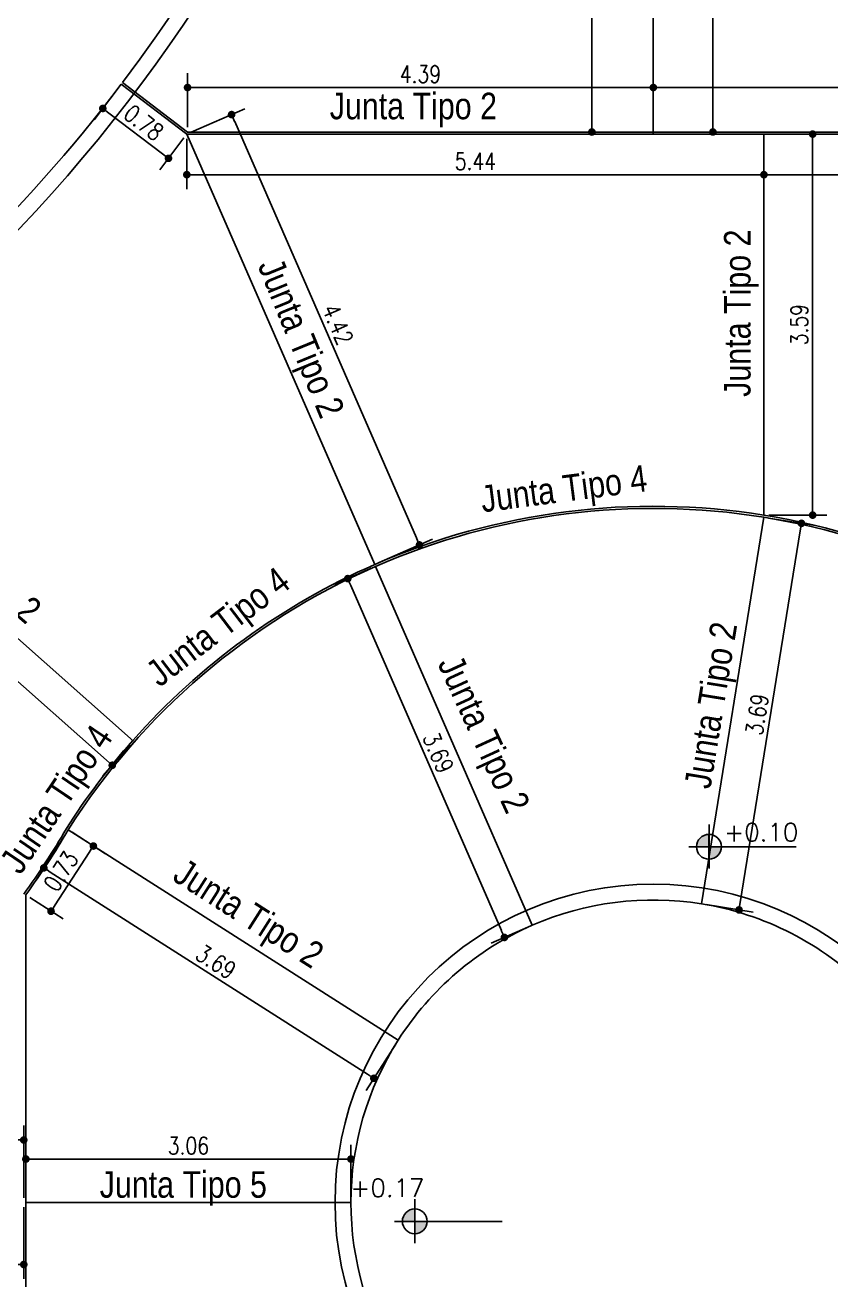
# Model space of a CAD drawing. Header units: millimetres. Extents: x 28448 to 57563, y -116865 to -58388.
# Drawn here: x 28774.42 to 28782.01, y -58458.74 to -58446.92 of the extents above; entities that cross this region are included whole.
import ezdxf

# ---------------------------------------------------------------- set-up
doc = ezdxf.new("R2010")
doc.units = ezdxf.units.MM
doc.header["$PDMODE"] = 35
doc.header["$PDSIZE"] = 0.5
doc.layers.get('DEFPOINTS').update_dxf_attribs({"color": 252, "lineweight": 5})
for name, color, linetype in [('-PA-Cotas', 4, 'Continuous'), ('-PA-Nivel Cero', 251, 'Continuous'), ('Proyecto de Pavimento', 4, 'Continuous')]:
    doc.layers.add(name, color=color, linetype=linetype)
doc.styles.add('Angosta', font='romans.shx', dxfattribs={"width": 0.8})
doc.styles.add('ARIAL', font='ARIALN.TTF')
doc.styles.add('romans', font='romans.shx')
doc.dimstyles.new('JC_1@100', dxfattribs={"dimscale": 0.9, "dimtxt": 0.18, "dimasz": 0.08, "dimexe": 0.15, "dimexo": 0.05, "dimgap": 0.05, "dimtad": 1, "dimzin": 1, "dimdsep": 46, "dimtxsty": 'Angosta', "dimblk1": 'DOT', "dimblk2": 'DOT', "dimsah": 1, "dimcen": 0.09, "dimclrd": 2, "dimclre": 1, "dimclrt": 3, "dimaunit": 1, "dimadec": 3, "dimazin": 0, "dimtfac": 1.8, "dimtmove": 2, "dimatfit": 3, "dimldrblk": 'DOT', "dimfxl": 0.15, "dimtolj": 1, "dimtzin": 0, "dimarcsym": 0})

# ---------------------------------------------------------------- blocks, each defined once
blk = doc.blocks.new('A$C445B3242')
h = blk.add_hatch(color=256)
h.paths.add_polyline_path([(0.195, 0.389, 0.414214), (0, 0.195), (0.195, 0.195)])
h.paths.add_polyline_path([(0.195, 0, 0.414214), (0.389, 0.195), (0.195, 0.195)])
for p, q in [((0.197, 0.544), (0.197, -0.147)), ((0.195, 0.389), (0.195, 0)), ((-0.123, 0.194), (1.565, 0.194)), ((0, 0.195), (0.389, 0.195))]:
    blk.add_line(p, q)
blk.add_circle((0.195, 0.195), 0.195)
blk = doc.blocks.new('_Dot')
at = {"color": 0, "linetype": 'ByBlock', "lineweight": -2}
blk.add_line((-0.5, 0), (-1, 0), dxfattribs=at)
at = {"color": 0, "linetype": 'ByBlock', "const_width": 0.5}
blk.add_lwpolyline([(-0.25, 0, 1), (0.25, 0, 1)], format="xyb", close=True, dxfattribs=at)
blk = doc.blocks.new('*D428')
at = {"layer": 'DEFPOINTS', "color": 0, "transparency": 16777216}
for p in [(28771.751, -58458.011), (28774.404, -58458.011), (28774.404, -58458.595)]:
    blk.add_point(p, dxfattribs=at)
at = {"layer": 'Proyecto de Pavimento', "color": 1, "lineweight": -2, "transparency": 16777216}
for p, q in [((28771.751, -58458.056), (28771.751, -58458.73)), ((28774.404, -58458.056), (28774.404, -58458.73))]:
    blk.add_line(p, q, dxfattribs=at)
at = {"layer": 'Proyecto de Pavimento', "color": 2, "lineweight": -2, "transparency": 16777216}
blk.add_line((28771.823, -58458.595), (28774.332, -58458.595), dxfattribs=at)
at = {"layer": 'Proyecto de Pavimento', "color": 2, "lineweight": -2, "transparency": 16777216, "xscale": 0.072, "yscale": 0.072, "zscale": 0.072, "rotation": 180}
blk.add_blockref('_Dot', (28771.751, -58458.595), dxfattribs=at)
at = {"layer": 'Proyecto de Pavimento', "color": 2, "lineweight": -2, "transparency": 16777216, "xscale": 0.072, "yscale": 0.072, "zscale": 0.072}
blk.add_blockref('_Dot', (28774.404, -58458.595), dxfattribs=at)
at = {"layer": 'Proyecto de Pavimento', "color": 3, "transparency": 16777216, "insert": (28773.078, -58458.469), "char_height": 0.162, "attachment_point": 5, "style": 'Angosta'}
blk.add_mtext('\\A1;2.65', dxfattribs=at)
blk = doc.blocks.new('*D429')
at = {"layer": 'DEFPOINTS', "color": 0, "transparency": 16777216}
for p in [(28774.404, -58457.422), (28771.751, -58458.011), (28774.404, -58458.011)]:
    blk.add_point(p, dxfattribs=at)
at = {"layer": 'Proyecto de Pavimento', "color": 1, "lineweight": -2, "transparency": 16777216}
for p, q in [((28771.751, -58457.966), (28771.751, -58457.287)), ((28774.404, -58457.966), (28774.404, -58457.287))]:
    blk.add_line(p, q, dxfattribs=at)
at = {"layer": 'Proyecto de Pavimento', "color": 2, "lineweight": -2, "transparency": 16777216}
blk.add_line((28771.823, -58457.422), (28774.332, -58457.422), dxfattribs=at)
at = {"layer": 'Proyecto de Pavimento', "color": 2, "lineweight": -2, "transparency": 16777216, "xscale": 0.072, "yscale": 0.072, "zscale": 0.072, "rotation": 180}
blk.add_blockref('_Dot', (28771.751, -58457.422), dxfattribs=at)
at = {"layer": 'Proyecto de Pavimento', "color": 2, "lineweight": -2, "transparency": 16777216, "xscale": 0.072, "yscale": 0.072, "zscale": 0.072}
blk.add_blockref('_Dot', (28774.404, -58457.422), dxfattribs=at)
at = {"layer": 'Proyecto de Pavimento', "color": 3, "transparency": 16777216, "insert": (28773.078, -58457.296), "char_height": 0.162, "attachment_point": 5, "style": 'Angosta'}
blk.add_mtext('\\A1;2.65', dxfattribs=at)
blk = doc.blocks.new('*D445')
at = {"layer": 'DEFPOINTS', "color": 0, "transparency": 16777216}
for p in [(28774.823, -58454.499), (28775.06, -58454.653), (28774.424, -58455.112)]:
    blk.add_point(p, dxfattribs=at)
at = {"layer": 'Proyecto de Pavimento', "color": 1, "lineweight": -2, "transparency": 16777216}
for p, q in [((28774.86, -58454.523), (28775.173, -58454.727)), ((28774.462, -58455.137), (28774.775, -58455.34))]:
    blk.add_line(p, q, dxfattribs=at)
at = {"layer": 'Proyecto de Pavimento', "color": 2, "lineweight": -2, "transparency": 16777216}
blk.add_line((28774.701, -58455.206), (28775.021, -58454.714), dxfattribs=at)
at = {"layer": 'Proyecto de Pavimento', "color": 2, "lineweight": -2, "transparency": 16777216, "xscale": 0.072, "yscale": 0.072, "zscale": 0.072}
for p, rotation in [((28775.06, -58454.653), 56.97149797888584), ((28774.661, -58455.267), 236.9714979788858)]:
    blk.add_blockref('_Dot', p, dxfattribs=dict(at, rotation=rotation))
at = {"layer": 'Proyecto de Pavimento', "color": 3, "transparency": 16777216, "insert": (28774.755, -58454.891), "char_height": 0.162, "attachment_point": 5, "rotation": 56.9715, "style": 'Angosta'}
blk.add_mtext('\\A1;0.73', dxfattribs=at)
blk = doc.blocks.new('*D454')
at = {"layer": 'DEFPOINTS', "color": 0, "transparency": 16777216}
for p in [(28777.488, -58457.602), (28774.424, -58458.011), (28777.488, -58458.011)]:
    blk.add_point(p, dxfattribs=at)
at = {"layer": 'Proyecto de Pavimento', "color": 1, "lineweight": -2, "transparency": 16777216}
for p, q in [((28774.424, -58457.966), (28774.424, -58457.467)), ((28777.488, -58457.966), (28777.488, -58457.467))]:
    blk.add_line(p, q, dxfattribs=at)
at = {"layer": 'Proyecto de Pavimento', "color": 2, "lineweight": -2, "transparency": 16777216}
blk.add_line((28774.496, -58457.602), (28777.416, -58457.602), dxfattribs=at)
at = {"layer": 'Proyecto de Pavimento', "color": 2, "lineweight": -2, "transparency": 16777216, "xscale": 0.072, "yscale": 0.072, "zscale": 0.072, "rotation": 180}
blk.add_blockref('_Dot', (28774.424, -58457.602), dxfattribs=at)
at = {"layer": 'Proyecto de Pavimento', "color": 2, "lineweight": -2, "transparency": 16777216, "xscale": 0.072, "yscale": 0.072, "zscale": 0.072}
blk.add_blockref('_Dot', (28777.488, -58457.602), dxfattribs=at)
at = {"layer": 'Proyecto de Pavimento', "color": 3, "transparency": 16777216, "insert": (28775.956, -58457.476), "char_height": 0.162, "attachment_point": 5, "style": 'Angosta'}
blk.add_mtext('\\A1;3.06', dxfattribs=at)
blk = doc.blocks.new('*D455')
at = {"layer": 'DEFPOINTS', "color": 0, "transparency": 16777216}
for p in [(28774.823, -58454.499), (28777.934, -58456.48, 0.002), (28777.704, -58456.841)]:
    blk.add_point(p, dxfattribs=at)
at = {"layer": 'Proyecto de Pavimento', "color": 1, "lineweight": -2, "transparency": 16777216}
for p, q in [((28774.799, -58454.537), (28774.521, -58454.973)), ((28777.91, -58456.518), (28777.632, -58456.955))]:
    blk.add_line(p, q, dxfattribs=at)
at = {"layer": 'Proyecto de Pavimento', "color": 2, "lineweight": -2, "transparency": 16777216}
blk.add_line((28774.654, -58454.898), (28777.643, -58456.802), dxfattribs=at)
at = {"layer": 'Proyecto de Pavimento', "color": 2, "lineweight": -2, "transparency": 16777216, "xscale": 0.072, "yscale": 0.072, "zscale": 0.072}
for p, rotation in [((28774.593, -58454.859), 147.5075156950412), ((28777.704, -58456.841), 327.5075156950412)]:
    blk.add_blockref('_Dot', p, dxfattribs=dict(at, rotation=rotation))
at = {"layer": 'Proyecto de Pavimento', "color": 3, "transparency": 16777216, "insert": (28776.216, -58455.744), "char_height": 0.162, "attachment_point": 5, "rotation": 327.5075, "style": 'Angosta'}
blk.add_mtext('\\A1;3.69', dxfattribs=at)
blk = doc.blocks.new('*D456')
at = {"layer": 'DEFPOINTS', "color": 0, "transparency": 16777216}
for p in [(28777.72, -58452.019), (28779.197, -58455.399), (28778.934, -58455.514)]:
    blk.add_point(p, dxfattribs=at)
at = {"layer": 'Proyecto de Pavimento', "color": 1, "lineweight": -2, "transparency": 16777216}
for p, q in [((28777.679, -58452.037), (28777.334, -58452.188)), ((28779.156, -58455.417), (28778.811, -58455.568))]:
    blk.add_line(p, q, dxfattribs=at)
at = {"layer": 'Proyecto de Pavimento', "color": 2, "lineweight": -2, "transparency": 16777216}
blk.add_line((28777.486, -58452.2), (28778.906, -58455.448), dxfattribs=at)
at = {"layer": 'Proyecto de Pavimento', "color": 2, "lineweight": -2, "transparency": 16777216, "xscale": 0.072, "yscale": 0.072, "zscale": 0.072}
for p, rotation in [((28777.458, -58452.134), 113.6010443931578), ((28778.934, -58455.514), 293.6010443931578)]:
    blk.add_blockref('_Dot', p, dxfattribs=dict(at, rotation=rotation))
at = {"layer": 'Proyecto de Pavimento', "color": 3, "transparency": 16777216, "insert": (28778.311, -58453.774), "char_height": 0.162, "attachment_point": 5, "rotation": 293.601, "style": 'Angosta'}
blk.add_mtext('\\A1;3.69', dxfattribs=at)
blk = doc.blocks.new('*D457')
at = {"layer": 'DEFPOINTS', "color": 0, "transparency": 16777216}
for p in [(28781.379, -58451.556), (28780.791, -58455.197), (28781.146, -58455.255)]:
    blk.add_point(p, dxfattribs=at)
at = {"layer": 'Proyecto de Pavimento', "color": 1, "lineweight": -2, "transparency": 16777216}
for p, q in [((28781.424, -58451.563), (28781.868, -58451.635)), ((28780.835, -58455.204), (28781.279, -58455.276))]:
    blk.add_line(p, q, dxfattribs=at)
at = {"layer": 'Proyecto de Pavimento', "color": 2, "lineweight": -2, "transparency": 16777216}
blk.add_line((28781.723, -58451.685), (28781.157, -58455.184), dxfattribs=at)
at = {"layer": 'Proyecto de Pavimento', "color": 2, "lineweight": -2, "transparency": 16777216, "xscale": 0.072, "yscale": 0.072, "zscale": 0.072}
for p, rotation in [((28781.734, -58451.613), 80.81780533795482), ((28781.146, -58455.255), 260.8178053379548)]:
    blk.add_blockref('_Dot', p, dxfattribs=dict(at, rotation=rotation))
at = {"layer": 'Proyecto de Pavimento', "color": 3, "transparency": 16777216, "insert": (28781.316, -58453.414), "char_height": 0.162, "attachment_point": 5, "rotation": 80.8178, "style": 'Angosta'}
blk.add_mtext('\\A1;3.69', dxfattribs=at)
blk = doc.blocks.new('*D506')
at = {"layer": 'DEFPOINTS', "color": 0, "transparency": 16777216}
for p in [(28781.381, -58447.947), (28785.606, -58447.947), (28785.606, -58448.329)]:
    blk.add_point(p, dxfattribs=at)
at = {"layer": 'Proyecto de Pavimento', "color": 1, "lineweight": -2, "transparency": 16777216}
for p, q in [((28781.381, -58447.992), (28781.381, -58448.464)), ((28785.606, -58447.992), (28785.606, -58448.464))]:
    blk.add_line(p, q, dxfattribs=at)
at = {"layer": 'Proyecto de Pavimento', "color": 2, "lineweight": -2, "transparency": 16777216}
blk.add_line((28781.453, -58448.329), (28785.534, -58448.329), dxfattribs=at)
at = {"layer": 'Proyecto de Pavimento', "color": 2, "lineweight": -2, "transparency": 16777216, "xscale": 0.072, "yscale": 0.072, "zscale": 0.072, "rotation": 180}
blk.add_blockref('_Dot', (28781.381, -58448.329), dxfattribs=at)
at = {"layer": 'Proyecto de Pavimento', "color": 2, "lineweight": -2, "transparency": 16777216, "xscale": 0.072, "yscale": 0.072, "zscale": 0.072}
blk.add_blockref('_Dot', (28785.606, -58448.329), dxfattribs=at)
at = {"layer": 'Proyecto de Pavimento', "color": 3, "transparency": 16777216, "insert": (28783.493, -58448.203), "char_height": 0.162, "attachment_point": 5, "style": 'Angosta'}
blk.add_mtext('\\A1;4.22', dxfattribs=at)
blk = doc.blocks.new('*D507')
at = {"layer": 'DEFPOINTS', "color": 0, "transparency": 16777216}
for p in [(28781.381, -58447.947), (28781.84, -58447.947), (28781.381, -58451.536)]:
    blk.add_point(p, dxfattribs=at)
at = {"layer": 'Proyecto de Pavimento', "color": 1, "lineweight": -2, "transparency": 16777216}
for p, q in [((28781.426, -58447.947), (28781.975, -58447.947)), ((28781.426, -58451.536), (28781.975, -58451.536))]:
    blk.add_line(p, q, dxfattribs=at)
at = {"layer": 'Proyecto de Pavimento', "color": 2, "lineweight": -2, "transparency": 16777216}
blk.add_line((28781.84, -58451.464), (28781.84, -58448.019), dxfattribs=at)
at = {"layer": 'Proyecto de Pavimento', "color": 2, "lineweight": -2, "transparency": 16777216, "xscale": 0.072, "yscale": 0.072, "zscale": 0.072}
for p, rotation in [((28781.84, -58447.947), 90), ((28781.84, -58451.536), 270)]:
    blk.add_blockref('_Dot', p, dxfattribs=dict(at, rotation=rotation))
at = {"layer": 'Proyecto de Pavimento', "color": 3, "transparency": 16777216, "insert": (28781.714, -58449.742), "char_height": 0.162, "attachment_point": 5, "rotation": 90, "style": 'Angosta'}
blk.add_mtext('\\A1;3.59', dxfattribs=at)
blk = doc.blocks.new('*D508')
at = {"layer": 'DEFPOINTS', "color": 0, "transparency": 16777216}
for p in [(28775.941, -58447.947), (28781.381, -58447.947), (28775.941, -58448.329)]:
    blk.add_point(p, dxfattribs=at)
at = {"layer": 'Proyecto de Pavimento', "color": 1, "lineweight": -2, "transparency": 16777216}
for p, q in [((28775.941, -58447.992), (28775.941, -58448.464)), ((28781.381, -58447.992), (28781.381, -58448.464))]:
    blk.add_line(p, q, dxfattribs=at)
at = {"layer": 'Proyecto de Pavimento', "color": 2, "lineweight": -2, "transparency": 16777216}
blk.add_line((28781.309, -58448.329), (28776.013, -58448.329), dxfattribs=at)
at = {"layer": 'Proyecto de Pavimento', "color": 2, "lineweight": -2, "transparency": 16777216, "xscale": 0.072, "yscale": 0.072, "zscale": 0.072, "rotation": 180}
blk.add_blockref('_Dot', (28775.941, -58448.329), dxfattribs=at)
at = {"layer": 'Proyecto de Pavimento', "color": 2, "lineweight": -2, "transparency": 16777216, "xscale": 0.072, "yscale": 0.072, "zscale": 0.072}
blk.add_blockref('_Dot', (28781.381, -58448.329), dxfattribs=at)
at = {"layer": 'Proyecto de Pavimento', "color": 3, "transparency": 16777216, "insert": (28778.661, -58448.203), "char_height": 0.162, "attachment_point": 5, "style": 'Angosta'}
blk.add_mtext('\\A1;5.44', dxfattribs=at)
blk = doc.blocks.new('*D509')
at = {"layer": 'DEFPOINTS', "color": 0, "transparency": 16777216}
for p in [(28776.363, -58447.763), (28775.941, -58447.947), (28777.712, -58452.001)]:
    blk.add_point(p, dxfattribs=at)
at = {"layer": 'Proyecto de Pavimento', "color": 1, "lineweight": -2, "transparency": 16777216}
for p, q in [((28775.982, -58447.929), (28776.487, -58447.708)), ((28777.753, -58451.983), (28778.258, -58451.763))]:
    blk.add_line(p, q, dxfattribs=at)
at = {"layer": 'Proyecto de Pavimento', "color": 2, "lineweight": -2, "transparency": 16777216}
blk.add_line((28778.106, -58451.751), (28776.392, -58447.829), dxfattribs=at)
at = {"layer": 'Proyecto de Pavimento', "color": 2, "lineweight": -2, "transparency": 16777216, "xscale": 0.072, "yscale": 0.072, "zscale": 0.072}
for p, rotation in [((28776.363, -58447.763), 113.6010443931541), ((28778.134, -58451.817), 293.6010443931542)]:
    blk.add_blockref('_Dot', p, dxfattribs=dict(at, rotation=rotation))
at = {"layer": 'Proyecto de Pavimento', "color": 3, "transparency": 16777216, "insert": (28777.364, -58449.739), "char_height": 0.162, "attachment_point": 5, "rotation": 293.601, "style": 'Angosta'}
blk.add_mtext('\\A1;4.42', dxfattribs=at)
blk = doc.blocks.new('*D510')
at = {"layer": 'DEFPOINTS', "color": 0, "transparency": 16777216}
for p in [(28772.037, -58450.651), (28775.438, -58453.666), (28775.238, -58453.892)]:
    blk.add_point(p, dxfattribs=at)
at = {"layer": 'Proyecto de Pavimento', "color": 1, "lineweight": -2, "transparency": 16777216}
for p, q in [((28772.008, -58450.684), (28771.748, -58450.977)), ((28775.408, -58453.7), (28775.149, -58453.993))]:
    blk.add_line(p, q, dxfattribs=at)
at = {"layer": 'Proyecto de Pavimento', "color": 2, "lineweight": -2, "transparency": 16777216}
blk.add_line((28771.891, -58450.924), (28775.184, -58453.844), dxfattribs=at)
at = {"layer": 'Proyecto de Pavimento', "color": 2, "lineweight": -2, "transparency": 16777216, "xscale": 0.072, "yscale": 0.072, "zscale": 0.072}
for p, rotation in [((28771.837, -58450.876), 138.4349289918077), ((28775.238, -58453.892), 318.4349289918077)]:
    blk.add_blockref('_Dot', p, dxfattribs=dict(at, rotation=rotation))
at = {"layer": 'Proyecto de Pavimento', "color": 3, "transparency": 16777216, "insert": (28773.621, -58452.29), "char_height": 0.162, "attachment_point": 5, "rotation": 318.4349, "style": 'Angosta'}
blk.add_mtext('\\A1;4.55', dxfattribs=at)
blk = doc.blocks.new('*D816')
at = {"layer": 'DEFPOINTS', "color": 0, "transparency": 16777216}
for p in [(28780.338, -58447.508), (28775.948, -58447.927), (28780.338, -58447.927)]:
    blk.add_point(p, dxfattribs=at)
at = {"layer": 'Proyecto de Pavimento', "color": 1, "lineweight": -2, "transparency": 16777216}
for p, q in [((28775.948, -58447.882), (28775.948, -58447.373)), ((28780.338, -58447.882), (28780.338, -58447.373))]:
    blk.add_line(p, q, dxfattribs=at)
at = {"layer": 'Proyecto de Pavimento', "color": 2, "lineweight": -2, "transparency": 16777216}
blk.add_line((28776.02, -58447.508), (28780.266, -58447.508), dxfattribs=at)
at = {"layer": 'Proyecto de Pavimento', "color": 2, "lineweight": -2, "transparency": 16777216, "xscale": 0.072, "yscale": 0.072, "zscale": 0.072, "rotation": 180}
blk.add_blockref('_Dot', (28775.948, -58447.508), dxfattribs=at)
at = {"layer": 'Proyecto de Pavimento', "color": 2, "lineweight": -2, "transparency": 16777216, "xscale": 0.072, "yscale": 0.072, "zscale": 0.072}
blk.add_blockref('_Dot', (28780.338, -58447.508), dxfattribs=at)
at = {"layer": 'Proyecto de Pavimento', "color": 3, "transparency": 16777216, "insert": (28778.143, -58447.382), "char_height": 0.162, "attachment_point": 5, "style": 'Angosta'}
blk.add_mtext('\\A1;4.39', dxfattribs=at)
blk = doc.blocks.new('*D817')
at = {"layer": 'DEFPOINTS', "color": 0, "transparency": 16777216}
for p in [(28775.322, -58447.477), (28775.941, -58447.947), (28775.768, -58448.175)]:
    blk.add_point(p, dxfattribs=at)
at = {"layer": 'Proyecto de Pavimento', "color": 1, "lineweight": -2, "transparency": 16777216}
for p, q in [((28775.295, -58447.513), (28775.068, -58447.812)), ((28775.914, -58447.983), (28775.686, -58448.282))]:
    blk.add_line(p, q, dxfattribs=at)
at = {"layer": 'Proyecto de Pavimento', "color": 2, "lineweight": -2, "transparency": 16777216}
blk.add_line((28775.207, -58447.748), (28775.711, -58448.131), dxfattribs=at)
at = {"layer": 'Proyecto de Pavimento', "color": 2, "lineweight": -2, "transparency": 16777216, "xscale": 0.072, "yscale": 0.072, "zscale": 0.072}
for p, rotation in [((28775.149, -58447.705), 142.7849303653584), ((28775.768, -58448.175), 322.7849303653584)]:
    blk.add_blockref('_Dot', p, dxfattribs=dict(at, rotation=rotation))
at = {"layer": 'Proyecto de Pavimento', "color": 3, "transparency": 16777216, "insert": (28775.535, -58447.839), "char_height": 0.162, "attachment_point": 5, "rotation": 322.7849, "style": 'Angosta'}
blk.add_mtext('\\A1;0.78', dxfattribs=at)
blk = doc.blocks.new('*D818')
at = {"layer": 'DEFPOINTS', "color": 0, "transparency": 16777216}
for p in [(28785.606, -58447.508), (28780.338, -58447.947), (28785.606, -58447.947)]:
    blk.add_point(p, dxfattribs=at)
at = {"layer": 'Proyecto de Pavimento', "color": 1, "lineweight": -2, "transparency": 16777216}
for p, q in [((28780.338, -58447.902), (28780.338, -58447.373)), ((28785.606, -58447.902), (28785.606, -58447.373))]:
    blk.add_line(p, q, dxfattribs=at)
at = {"layer": 'Proyecto de Pavimento', "color": 2, "lineweight": -2, "transparency": 16777216}
blk.add_line((28780.41, -58447.508), (28785.534, -58447.508), dxfattribs=at)
at = {"layer": 'Proyecto de Pavimento', "color": 2, "lineweight": -2, "transparency": 16777216, "xscale": 0.072, "yscale": 0.072, "zscale": 0.072, "rotation": 180}
blk.add_blockref('_Dot', (28780.338, -58447.508), dxfattribs=at)
at = {"layer": 'Proyecto de Pavimento', "color": 2, "lineweight": -2, "transparency": 16777216, "xscale": 0.072, "yscale": 0.072, "zscale": 0.072}
blk.add_blockref('_Dot', (28785.606, -58447.508), dxfattribs=at)
at = {"layer": 'Proyecto de Pavimento', "color": 3, "transparency": 16777216, "insert": (28782.972, -58447.382), "char_height": 0.162, "attachment_point": 5, "style": 'Angosta'}
blk.add_mtext('\\A1;5.27', dxfattribs=at)
blk = doc.blocks.new('*D819')
at = {"layer": 'DEFPOINTS', "color": 0, "transparency": 16777216}
for p in [(28779.759, -58443.965), (28780.338, -58443.965), (28780.338, -58447.927)]:
    blk.add_point(p, dxfattribs=at)
at = {"layer": 'Proyecto de Pavimento', "color": 1, "lineweight": -2, "transparency": 16777216}
for p, q in [((28780.293, -58443.965), (28779.624, -58443.965)), ((28780.293, -58447.927), (28779.624, -58447.927))]:
    blk.add_line(p, q, dxfattribs=at)
at = {"layer": 'Proyecto de Pavimento', "color": 2, "lineweight": -2, "transparency": 16777216}
blk.add_line((28779.759, -58447.855), (28779.759, -58444.037), dxfattribs=at)
at = {"layer": 'Proyecto de Pavimento', "color": 2, "lineweight": -2, "transparency": 16777216, "xscale": 0.072, "yscale": 0.072, "zscale": 0.072}
for p, rotation in [((28779.759, -58443.965), 90), ((28779.759, -58447.927), 270)]:
    blk.add_blockref('_Dot', p, dxfattribs=dict(at, rotation=rotation))
at = {"layer": 'Proyecto de Pavimento', "color": 3, "transparency": 16777216, "insert": (28779.633, -58445.946), "char_height": 0.162, "attachment_point": 5, "rotation": 90, "style": 'Angosta'}
blk.add_mtext('\\A1;3.96', dxfattribs=at)
blk = doc.blocks.new('*D820')
at = {"layer": 'DEFPOINTS', "color": 0, "transparency": 16777216}
for p in [(28780.9, -58443.965), (28781.479, -58443.965), (28781.479, -58447.927)]:
    blk.add_point(p, dxfattribs=at)
at = {"layer": 'Proyecto de Pavimento', "color": 1, "lineweight": -2, "transparency": 16777216}
for p, q in [((28781.434, -58443.965), (28780.765, -58443.965)), ((28781.434, -58447.927), (28780.765, -58447.927))]:
    blk.add_line(p, q, dxfattribs=at)
at = {"layer": 'Proyecto de Pavimento', "color": 2, "lineweight": -2, "transparency": 16777216}
blk.add_line((28780.9, -58447.855), (28780.9, -58444.037), dxfattribs=at)
at = {"layer": 'Proyecto de Pavimento', "color": 2, "lineweight": -2, "transparency": 16777216, "xscale": 0.072, "yscale": 0.072, "zscale": 0.072}
for p, rotation in [((28780.9, -58443.965), 90), ((28780.9, -58447.927), 270)]:
    blk.add_blockref('_Dot', p, dxfattribs=dict(at, rotation=rotation))
at = {"layer": 'Proyecto de Pavimento', "color": 3, "transparency": 16777216, "insert": (28780.774, -58445.946), "char_height": 0.162, "attachment_point": 5, "rotation": 90, "style": 'Angosta'}
blk.add_mtext('\\A1;3.96', dxfattribs=at)

msp = doc.modelspace()

# ---------------------------------------------------------------- linework, layer by layer
at = {"layer": '-PA-Nivel Cero'}
msp.add_arc((28768.7304, -58439.7777, -499.7917), 8.7601, 273.34225, 1.44556, dxfattribs=at)
msp.add_arc((28768.7304, -58439.7777, -499.7917), 8.7601, 273.34225, 1.44556, dxfattribs=at)
at = {"layer": 'Proyecto de Pavimento', "color": 7}
for points in [[(28780.3378, -58439.9835), (28780.3378, -58447.9471)], [(28777.4878, -58458.011), (28774.424, -58458.011)]]:
    msp.add_lwpolyline(points, dxfattribs=at)
at = {"layer": 'Proyecto de Pavimento', "color": 5}
for points in [[(28775.9408, -58447.9471), (28775.322, -58447.4772)], [(28775.9475, -58447.9271), (28775.3341, -58447.4612)], [(28775.9475, -58447.9271), (28785.6061, -58447.9271)], [(28775.9408, -58447.9471), (28785.6159, -58447.9471)]]:
    msp.add_lwpolyline(points, dxfattribs=at)
at = {"layer": 'Proyecto de Pavimento', "color": 3}
for points in [[(28775.9408, -58447.9471), (28777.712, -58452.0011)], [(28781.3811, -58451.5361), (28781.3811, -58447.9471)], [(28775.4383, -58453.6663), (28772.0374, -58450.6506)], [(28781.3795, -58451.5561), (28780.7909, -58455.1972)], [(28777.72, -58452.0195), (28779.1968, -58455.3994)]]:
    msp.add_lwpolyline(points, dxfattribs=at)
at = {"layer": 'Proyecto de Pavimento', "color": 6}
msp.add_lwpolyline([(28774.404, -58455.1058, 0.0261813), (28774.8056, -58454.4885, -0.0396374), (28775.4308, -58453.6597)], format="xyb", dxfattribs=at)
at = {"layer": 'Proyecto de Pavimento', "color": 3, "elevation": 0.0016}
msp.add_lwpolyline([(28774.8225, -58454.4993), (28777.9337, -58456.4803)], dxfattribs=at)
at = {"layer": 'Proyecto de Pavimento', "color": 6}
msp.add_lwpolyline([(28774.424, -58455.1123), (28774.424, -58460.9097)], dxfattribs=at)
at = {"layer": 'Proyecto de Pavimento'}
msp.add_circle((28780.3378, -58458.011), 3, dxfattribs=at)
for centre, radius, start, end in [((28763.396, -58438.4199, -499.7917), 15.1255, 299.31961, 353.97103), ((28763.396, -58438.4199, -499.7917), 14.9755, 322.86145, 339.57561), ((28763.396, -58438.4199, -499.7917), 14.9755, 305.24259, 322.78493), ((28780.3378, -58458.011), 2.85, 80.85238, 113.6011), ((28780.3378, -58458.011), 2.85, 44.91842, 80.85238), ((28780.3378, -58458.011), 2.85, 113.6011, 147.51479), ((28780.3378, -58458.011), 2.85, 147.51479, 180.00014), ((28780.3378, -58458.011), 2.85, 180.00014, 212.48545)]:
    msp.add_arc(centre, radius, start, end, dxfattribs=at)
at = {"layer": 'Proyecto de Pavimento', "color": 6}
for centre, radius, start, end in [((28780.3378, -58458.011), 6.5584, 80.84695, 113.60107), ((28780.3378, -58458.011), 6.5384, 80.83288, 113.60107), ((28780.3378, -58458.011), 6.5384, 48.06464, 80.83288), ((28780.3378, -58458.011), 6.5584, 48.06464, 80.84695), ((28780.3378, -58458.011), 6.5384, 113.60107, 147.5144), ((28780.3378, -58458.011), 6.5584, 113.60107, 138.43493), ((28768.7153, -58450.9647), 7.0563, 323.99997, 329.94302)]:
    msp.add_arc(centre, radius, start, end, dxfattribs=at)

# ---------------------------------------------------------------- block references
at = {"layer": 'Proyecto de Pavimento', "xscale": 0.6000000000931323, "yscale": 0.6000000000931323, "zscale": 0.6000000000931323}
for p in [(28780.7452, -58454.7775, -499.7917), (28777.973, -58458.3055)]:
    msp.add_blockref('A$C445B3242', p, dxfattribs=at)

# ---------------------------------------------------------------- texts
at = {"layer": '-PA-Cotas', "linetype": 'Continuous', "char_height": 0.17, "width": 12.695578, "attachment_point": 3, "rotation": 0.13103, "style": 'romans'}
for s, insert in [('+0.10', (28781.7048, -58454.4374, -499.7917)), ('+0.17', (28778.1807, -58457.7876, -499.7917))]:
    msp.add_mtext(s, dxfattribs=dict(at, insert=insert))
at = {"layer": 'Proyecto de Pavimento', "color": 0, "style": 'ARIAL'}
for s, p in [('Junta Tipo 2', (28777.2883, -58447.8068)), ('Junta Tipo 5', (28775.1198, -58457.9659))]:
    msp.add_text(s, height=0.25, dxfattribs=at).set_placement(p)
for s, rotation, p in [('Junta Tipo 2', 90, (28781.2542, -58450.4215)), ('Junta Tipo 2', 292.30458, (28776.6059, -58449.1844)), ('Junta Tipo 4', 7.3606, (28778.7281, -58451.5104)), ('Junta Tipo 2', 319.36486, (28773.2337, -58451.5471)), ('Junta Tipo 4', 37.33625, (28775.683, -58453.1635)), ('Junta Tipo 2', 80.70086, (28780.8753, -58454.1237)), ('Junta Tipo 2', 294.61891, (28778.3009, -58452.9334)), ('Junta Tipo 4', 55.95207, (28774.3717, -58454.9332)), ('Junta Tipo 2', 327.49302, (28775.7932, -58454.9686))]:
    msp.add_text(s, height=0.25, rotation=rotation, dxfattribs=at).set_placement(p)

# ---------------------------------------------------------------- dimensions: what is measured, and where the dimension line sits
at = {"layer": 'Proyecto de Pavimento'}
for base, p1, p2, picture, middle in [((28779.7593, -58443.9653), (28780.3378, -58447.9271), (28780.3378, -58443.9653), '*D819', (28779.6333, -58445.9462)), ((28780.9003, -58443.9653), (28781.4787, -58447.9271), (28781.4787, -58443.9653), '*D820', (28780.7743, -58445.9462)), ((28781.8397, -58447.9471), (28781.3811, -58451.5361), (28781.3811, -58447.9471), '*D507', (28781.7137, -58449.7416))]:
    dim = msp.add_linear_dim(base=base, p1=p1, p2=p2, angle=90, dimstyle='JC_1@100', dxfattribs=at)
    dim.commit()
    dim.dimension.update_dxf_attribs({"geometry": picture, "text_midpoint": middle})
for base, p1, p2, picture, middle in [((28780.3378, -58447.5078), (28775.9475, -58447.9271), (28780.3378, -58447.9271), '*D816', (28778.1427, -58447.3818)), ((28785.6059, -58447.5078), (28780.3378, -58447.9471), (28785.6059, -58447.9471), '*D818', (28782.9719, -58447.3818)), ((28775.9408, -58448.3286), (28781.3811, -58447.9471), (28775.9408, -58447.9471), '*D508', (28778.6609, -58448.2026)), ((28785.6059, -58448.3286), (28781.3811, -58447.9471), (28785.6059, -58447.9471), '*D506', (28783.4935, -58448.2026)), ((28774.404, -58457.422), (28771.7514, -58458.011), (28774.404, -58458.011), '*D429', (28773.0777, -58457.296)), ((28777.4878, -58457.6025), (28774.424, -58458.011), (28777.4878, -58458.011), '*D454', (28775.9559, -58457.4765)), ((28774.404, -58458.5953), (28771.7514, -58458.011), (28774.404, -58458.011), '*D428', (28773.0777, -58458.4693))]:
    dim = msp.add_linear_dim(base=base, p1=p1, p2=p2, dimstyle='JC_1@100', dxfattribs=at)
    dim.commit()
    dim.dimension.update_dxf_attribs({"geometry": picture, "text_midpoint": middle})
for p1, p2, distance, picture, middle in [((28775.322, -58447.4772), (28775.9408, -58447.9471), -0.2858, '*D817', (28775.5348, -58447.8394)), ((28777.712, -58452.0011), (28775.9408, -58447.9471), -0.461, '*D509', (28777.3643, -58449.7391)), ((28772.0374, -58450.6506), (28775.4383, -58453.6663), -0.3016, '*D510', (28773.6214, -58452.2898)), ((28781.3795, -58451.5561), (28780.7909, -58455.1972), 0.3595, '*D457', (28781.3157, -58453.4139)), ((28777.72, -58452.0195), (28779.1968, -58455.3994), -0.2863, '*D456', (28778.3115, -58453.7736)), ((28774.424, -58455.1123), (28774.8227, -58454.4989), -0.2832, '*D445', (28774.7551, -58454.8913)), ((28774.8227, -58454.4989), (28777.9337, -58456.4803, 0.0016), -0.4273, '*D455', (28776.2164, -58455.7437))]:
    dim = msp.add_aligned_dim(p1=p1, p2=p2, distance=distance, dimstyle='JC_1@100', dxfattribs=at)
    dim.commit()
    dim.dimension.update_dxf_attribs({"geometry": picture, "text_midpoint": middle})

doc.saveas('drawing.dxf')
